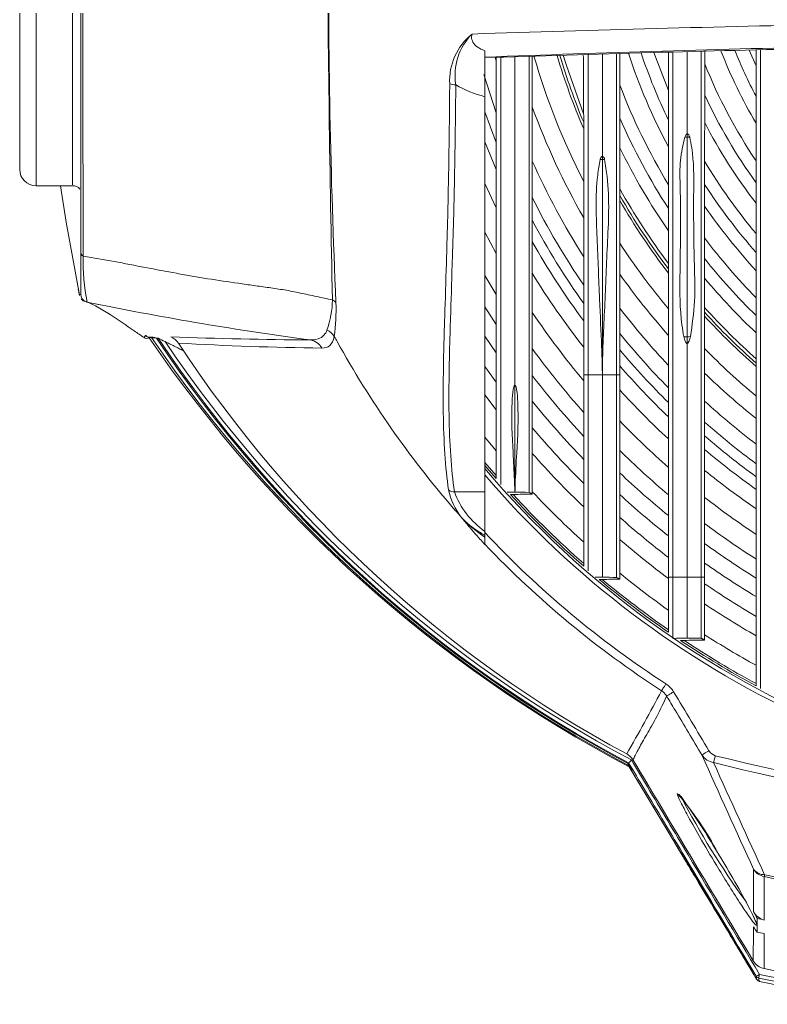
# Model space of a CAD drawing. Extents: x 9.3 to 87, y 1.1 to 68.8.
# Drawn here: x 76.509 to 79.244, y 23.826 to 27.428 of the extents above; entities that cross this region are included whole.
import ezdxf

# ---------------------------------------------------------------- set-up
doc = ezdxf.new("R2010")
doc.units = 0
doc.header["$MEASUREMENT"] = 0
doc.linetypes.add('SLD-Solid', pattern=[0])
doc.layers.add('OBJECT', color=7, linetype='CONTINUOUS')

msp = doc.modelspace()

# ---------------------------------------------------------------- linework, layer by layer
at = {"layer": 'OBJECT', "linetype": 'SLD-Solid', "lineweight": 15}
for p, q in [((76.5689, 29.1708), (76.5689, 26.8208)), ((76.5089, 26.8808), (76.5089, 29.1108)), ((78.8293, 27.3081), (78.8827, 27.1695)), ((79.1778, 27.3171), (79.2031, 27.259)), ((78.2806, 27.2908), (78.2109, 27.2908)), ((78.2487, 27.2908), (78.2523, 27.2778)), ((78.5696, 27.3004), (78.5725, 27.291)), ((78.2069, 27.2282), (78.2523, 27.0877)), ((78.2109, 25.7008), (78.2109, 27.1466)), ((78.2109, 27.0908), (78.2524, 26.979)), ((78.9509, 26.9985), (78.9509, 27.0102)), ((78.9509, 26.2677), (78.9509, 26.9985)), ((78.2109, 26.9813), (78.2525, 26.8803)), ((78.6409, 26.9168), (78.6409, 26.928)), ((78.6409, 26.129), (78.6409, 26.9168)), ((76.5689, 26.8208), (76.702, 26.8208)), ((78.2109, 26.8294), (78.2525, 26.7405)), ((78.2109, 26.6509), (78.2524, 26.5732)), ((78.2109, 26.4923), (78.2523, 26.4225)), ((76.7796, 26.3901), (76.7975, 26.3865)), ((78.2109, 26.3776), (78.2523, 26.3127)), ((78.2109, 26.2699), (78.2522, 26.209)), ((78.9509, 26.2439), (78.9509, 26.2677)), ((78.2109, 26.1598), (78.2523, 26.1023)), ((78.573, 26.1288), (78.5889, 26.1288)), ((78.5889, 26.1288), (78.6409, 26.1288)), ((78.6409, 26.1289), (78.6409, 26.129)), ((78.6409, 26.1288), (78.6929, 26.1288)), ((78.6929, 26.1288), (78.7044, 26.1288)), ((78.3209, 25.6998), (78.3209, 26.091)), ((78.2109, 26.0552), (78.2523, 26.0008)), ((78.2109, 25.901), (78.2522, 25.8506)), ((78.2109, 25.8088), (78.2521, 25.7605)), ((78.2109, 25.7976), (78.2521, 25.7496)), ((78.2109, 25.7008), (78.0994, 25.7008)), ((78.2109, 25.5563), (78.2109, 25.7008)), ((78.8988, 25.389), (78.8825, 25.389)), ((79.0151, 25.389), (79.0027, 25.389)), ((78.7384, 24.695), (78.952, 24.3393)), ((78.9213, 24.5941), (78.9218, 24.5937)), ((79.1697, 23.9766), (79.1801, 23.9594)), ((79.1897, 23.9434), (79.2054, 23.9172))]:
    msp.add_line(p, q, dxfattribs=at)
at = {"layer": 'OBJECT', "linetype": 'SLD-Solid', "lineweight": 15, "flags": 128}
for points in [[(78.4973, 27.2981), (78.5091, 27.2601), (78.5725, 27.0844)], [(76.6588, 26.8208), (76.6784, 26.687), (76.7276, 26.4218)], [(76.752, 26.3968), (76.7866, 26.382), (76.8401, 26.3501)], [(76.7557, 26.3951), (76.7731, 26.3915), (76.7796, 26.3901)], [(78.8573, 24.9732), (78.8579, 24.9741), (78.859, 24.9758), (78.8606, 24.9782), (78.8627, 24.9814), (78.865, 24.9851), (78.8677, 24.9892), (78.8706, 24.9936), (78.8736, 24.9982)], [(78.876, 24.9537), (78.8769, 24.9542), (78.8786, 24.9553), (78.8811, 24.9568), (78.8843, 24.9587), (78.8881, 24.961), (78.8923, 24.9635), (78.8969, 24.9663), (78.9017, 24.9691)], [(79.0055, 24.7382), (79.0064, 24.7387), (79.0081, 24.7397), (79.0106, 24.7412), (79.0138, 24.7431), (79.0176, 24.7454), (79.0218, 24.748), (79.0264, 24.7507), (79.0311, 24.7536)], [(79.0478, 24.7103), (79.0483, 24.7124), (79.0489, 24.7149), (79.0496, 24.7178), (79.0504, 24.7209), (79.0513, 24.7244), (79.0522, 24.728), (79.0532, 24.7317), (79.0541, 24.7355)], [(78.9224, 24.5931), (78.9283, 24.5863), (78.9287, 24.5858)], [(78.9067, 24.4155), (78.9067, 24.4155), (78.9078, 24.4138)], [(79.0454, 24.409), (79.0625, 24.3809), (79.0634, 24.3794)], [(79.2348, 24.3002), (79.2345, 24.2988), (79.2343, 24.2976), (79.234, 24.2965), (79.2338, 24.2956), (79.2337, 24.2947), (79.2335, 24.294), (79.2334, 24.2934), (79.2333, 24.2929)], [(79.0228, 24.2238), (79.0397, 24.1957), (79.0433, 24.1896)], [(79.1927, 23.9387), (79.195, 23.9348), (79.1956, 23.9337)]]:
    msp.add_lwpolyline(points, dxfattribs=at)
at = {"layer": 'OBJECT', "linetype": 'SLD-Solid', "lineweight": 15}
for centre, radius, start, end in [((351.8622, 27.6756), 275.1227, 179.966366, 180.231647), ((160.0031, 28.2039), 82.3694, 180.300632, 181.252661), ((105.561, 27.619), 27.9219, 179.6869, 182.51615), ((81.4165, -69.9796), 97.4097, 91.120951, 91.913481), ((78.3004, 27.2052), 0.2184, 128.6559, 183.069), ((78.3159, 27.2249), 0.2141, 135.193, 189.2614), ((80.9707, -43.8281), 71.1729, 91.175247, 92.222251), ((81.1567, -55.0265), 82.3675, 91.144906, 92.001064), ((80.8209, 27.9958), 2.1518, 198.6746, 205.7463), ((80.8209, 27.9958), 1.8743, 201.3106, 210.3329), ((80.8209, 27.9958), 1.8264, 201.8549, 207.6551), ((80.8209, 27.9958), 2.5293, 196.0942, 207.2724), ((80.8209, 27.9958), 2.4474, 196.5792, 203.2712), ((80.8209, 27.9958), 2.438, 196.6372, 202.7514), ((80.8209, 27.9958), 2.1962, 198.3198, 208.0616), ((80.8209, 27.9958), 1.9472, 201.9966, 213.8277), ((78.1037, 27.2646), 0.0742, 253.2485, 270.6461), ((80.8209, 27.9958), 2.2645, 200.8667, 211.1502), ((80.8209, 27.9958), 1.9928, 205.039, 215.739), ((80.8209, 27.9958), 2.5929, 200.0089, 209.8897), ((80.8209, 27.9958), 2.3106, 203.6863, 212.997), ((80.8209, 27.9958), 2.0376, 207.6063, 217.4551), ((78.9509, 27.1206), 0.1221, 266.1623, 270.008), ((78.9509, 27.1201), 0.1216, 269.9864, 274.5572), ((80.8209, 27.9958), 2.3562, 206.0933, 214.6675), ((80.8209, 27.9958), 2.667, 203.9939, 212.5527), ((78.6409, 27.0293), 0.1125, 265.81, 270.0087), ((78.636, 26.9158), 0.0131, 5.5848, 68.3762), ((78.6409, 27.0293), 0.1125, 269.9912, 274.1901), ((80.8209, 27.9958), 2.107, 211.016, 219.8575), ((76.5689, 26.8808), 0.06, 180, 270), ((76.706, 26.7934), 0.0274, 33.6873, 98.2341), ((80.8209, 27.9958), 2.4261, 209.2739, 216.9845), ((80.8209, 27.9958), 2.1518, 212.9415, 221.2658), ((80.8209, 27.9958), 2.7243, 206.5707, 214.3961), ((80.8209, 27.9958), 2.438, 209.7713, 217.3562), ((80.8209, 27.9958), 2.4474, 210.153, 217.6432), ((80.8209, 27.9958), 2.1962, 214.6881, 222.5711), ((80.8209, 27.9958), 2.7624, 208.1096, 215.5343), ((80.8209, 27.9958), 2.2645, 217.1071, 224.4183), ((80.8209, 27.9958), 2.8002, 209.5248, 216.6031), ((80.8209, 27.9958), 2.5293, 213.204, 219.9842), ((76.7485, 26.5783), 0.0165, 185.1541, 245.3483), ((77.3897, 26.5344), 0.6487, 177.4439, 192.4126), ((80.8209, 27.9958), 2.3106, 218.5946, 225.5749), ((80.8209, 27.9958), 2.8588, 211.5368, 218.1558), ((80.8209, 27.9958), 2.5929, 215.2946, 221.6317), ((80.8209, 27.9958), 2.3562, 219.9632, 226.6517), ((76.7622, 26.4243), 0.03, 179.9715, 258.4419), ((76.7512, 26.419), 0.0212, 212.8672, 251.6831), ((79.1583, 38.0739), 11.9233, 258.49625, 262.35953), ((77.3025, 26.4099), 0.3509, 340.4788, 358.9105), ((76.927, 26.3661), 0.7395, 352.4681, 2.1006), ((80.8209, 27.9958), 2.667, 217.4828, 223.3891), ((80.8209, 27.9958), 2.4261, 221.8932, 228.1898), ((80.8209, 27.9958), 2.9361, 213.9196, 220.0402), ((80.8209, 27.9958), 2.438, 222.2062, 228.4412), ((80.8209, 27.9958), 2.4474, 222.4482, 228.6361), ((77.7745, 25.6603), 1.011, 142.7412, 143.2673), ((76.9727, 26.2774), 0.015, 235.4787, 306.7709), ((77.0471, 27.8904), 1.625, 267.6081, 268.047), ((76.9855, 26.1763), 0.0892, 86.0874, 92.5012), ((81.0258, 29.019), 4.8921, 214.2626, 242.1286), ((81.004, 28.9824), 4.8458, 214.1045, 242.1059), ((76.9985, 26.2931), 0.0286, 255.9931, 265.614), ((77.071, 28.5887), 2.3237, 268.046, 268.3216), ((76.9989, 26.2795), 0.015, 241.2793, 269.0019), ((76.8854, 26.0109), 0.2809, 62.6579, 65.2674), ((80.967, 28.9179), 4.7658, 213.8476, 242.097), ((76.7594, 25.7057), 0.6133, 62.7076, 65.321), ((80.9539, 28.8966), 4.7378, 213.7704, 242.1022), ((77.7367, 45.973), 19.7171, 268.03975, 269.52435), ((77.6086, 26.2373), 0.0605, 31.8746, 65.9612), ((80.8209, 27.9958), 2.7243, 219.0273, 224.6484), ((78.9508, 26.3498), 0.0821, 261.7375, 270.0295), ((78.9509, 26.3497), 0.082, 269.9658, 278.5838), ((80.9465, 28.8881), 4.7129, 214.0284, 242.1834), ((80.8841, 28.7398), 4.5413, 213.3248, 241.6868), ((77.7746, 38.5887), 12.3629, 266.82337, 269.25709), ((77.5628, 26.1987), 0.0587, 28.6777, 79.9212), ((80.8209, 27.9958), 3.0121, 216.0138, 221.7301), ((80.8209, 27.9958), 2.7624, 219.9912, 225.4419), ((80.8209, 27.9958), 2.5293, 224.4398, 230.2503), ((80.8209, 27.9958), 2.8002, 220.9025, 226.1971), ((80.8209, 27.9958), 3.071, 217.4971, 222.946), ((80.8209, 27.9958), 2.5929, 225.858, 231.4106), ((80.8209, 27.9958), 2.8588, 222.238, 227.3107), ((80.8209, 27.9958), 3.129, 218.861, 224.0745), ((80.8209, 27.9958), 2.667, 227.3839, 232.6688), ((80.8209, 27.9958), 2.9361, 223.8756, 228.6864), ((80.8209, 27.9958), 2.7243, 228.4847, 233.5824), ((80.8209, 27.9958), 3.1911, 220.225, 225.2122), ((80.8209, 27.9958), 2.7624, 229.1809, 234.1628), ((80.8209, 27.9958), 3.2524, 221.4869, 226.2729), ((80.8209, 27.9958), 3.0121, 225.3605, 229.9439), ((80.8209, 27.9958), 2.8002, 229.8456, 234.7186), ((80.8209, 27.9958), 3.42, 220.2566, 247.994), ((80.8209, 27.9958), 3.435, 220.5512, 269.6664), ((80.8209, 27.9958), 3.071, 226.4364, 230.8607), ((80.8209, 27.9958), 2.8588, 230.8288, 235.5438), ((78.3253, 25.7637), 0.2538, 192.6399, 218.0816), ((78.0978, 25.7321), 0.0313, 229.8891, 272.9303), ((78.3909, 25.8105), 0.3115, 200.6212, 234.6947), ((78.3174, 23.8031), 1.8966, 89.9027, 90.7311), ((80.8209, 27.9958), 3.4123, 222.4821, 228.7879), ((80.8209, 27.9958), 3.4051, 222.589, 228.6815), ((78.3353, 25.0276), 0.6723, 86.8188, 91.2039), ((80.8209, 27.9958), 3.3466, 223.2827, 227.796), ((80.8209, 27.9958), 3.129, 227.4401, 231.7203), ((80.8209, 27.9958), 2.9361, 232.0485, 236.572), ((78.4446, 25.9003), 0.4334, 222.885, 237.3724), ((80.8209, 27.9958), 3.1911, 228.4563, 232.5949), ((80.8209, 27.9958), 3.0121, 233.1674, 237.5198), ((80.8218, 28.0027), 3.5809, 223.1878, 237.0399), ((80.8213, 28.0013), 3.6092, 223.6768, 237.0343), ((80.8209, 27.9958), 3.2524, 229.4072, 233.4172), ((80.8209, 27.9958), 3.071, 233.9853, 238.2155), ((80.8209, 27.9958), 3.129, 234.7532, 238.8708), ((80.8209, 27.9958), 3.3466, 230.7772, 234.6041), ((78.6374, 23.4497), 1.9387, 89.8967, 90.6609), ((80.8209, 27.9958), 3.4123, 230.0406, 235.3827), ((80.8209, 27.9958), 3.4051, 230.1807, 235.299), ((78.6544, 24.6624), 0.7261, 86.9637, 91.0657), ((78.9248, 23.5675), 1.8217, 89.183, 90.8189), ((78.9768, 27.5138), 2.125, 269.3016, 270.6984), ((80.8209, 27.9958), 3.1911, 235.5361, 239.5405), ((80.8209, 27.9958), 3.2524, 236.2746, 240.1726), ((78.9409, 24.2279), 0.9379, 89.3886, 92.5772), ((80.8209, 27.9958), 3.4123, 236.2893, 241.6993), ((80.8209, 27.9958), 3.4051, 236.4659, 241.6341), ((78.9654, 24.5055), 0.6605, 86.7715, 91.2346), ((80.8209, 27.9958), 3.3466, 237.3464, 241.0927), ((71.335, 28.9548), 8.5111, 330.32986, 332.10755), ((79.0649, 24.7728), 0.0388, 209.656, 253.8876), ((78.4546, 24.9946), 0.4014, 314.7214, 316.7971), ((79.0576, 24.771), 0.0615, 212.2749, 260.8342), ((80.8209, 31.7448), 7.2285, 255.85261, 269.84147), ((77.1108, 23.7289), 1.8969, 30.5488, 30.9767), ((80.8209, 31.7448), 7.2545, 255.85261, 269.84204), ((78.0817, 23.8709), 1.1056, 27.3845, 41.0092), ((77.0498, 23.2187), 2.3236, 30.8148, 36.0391), ((81.7031, 26.0354), 3.1303, 207.5879, 215.8002), ((65.4615, 16.1203), 15.7981, 30.67373, 31.66586), ((61.7872, 13.9185), 20.0815, 30.87548, 31.50933), ((76.6448, 22.8627), 2.8546, 27.0124, 31.6862), ((79.2341, 24.3496), 0.0495, 216.4363, 270.8015), ((79.2454, 24.3517), 0.06, 211.6262, 258.3278), ((80.8209, 31.7448), 7.6191, 257.97291, 269.8496), ((80.8209, 31.7448), 7.6117, 257.97291, 269.84945), ((53.22, 8.6431), 30.1419, 30.49437, 31.02742), ((78.9381, 24.0246), 0.2839, 20.5258, 28.3128), ((79.2492, 24.1947), 0.0627, 207.8419, 255.0256), ((79.2445, 24.016), 0.0602, 210.9109, 258.392), ((79.1493, 24.0406), 0.1245, 295.9124, 302.3849), ((79.2165, 23.9363), 0.015, 210.9013, 258.4053), ((79.3455, 23.9056), 0.1329, 167.0427, 173.1006), ((79.2191, 23.9241), 0.015, 210.9988, 258.4269), ((80.8209, 31.7448), 7.998, 258.42477, 261.93305)]:
    msp.add_arc(centre, radius, start, end, dxfattribs=at)
for points, knots in [([(76.7022, 29.1669), (76.7023, 29.1675), (76.7025, 29.169), (76.7025, 29.1429), (76.7024, 29.0931), (76.7022, 29.0114), (76.7021, 28.8964), (76.7021, 28.7552), (76.7021, 28.5929), (76.7021, 28.4133), (76.7022, 28.2221), (76.7022, 28.0243), (76.7022, 27.8257), (76.7021, 27.6321), (76.7021, 27.4486), (76.7021, 27.2809), (76.7021, 27.1331), (76.7022, 27.0104), (76.7024, 26.9161), (76.7025, 26.8544), (76.7026, 26.8224), (76.7022, 26.8243), (76.702, 26.825)], [0, 0, 0, 0, 0.029262, 0.072877, 0.116491, 0.170181, 0.22387, 0.277559, 0.331249, 0.384938, 0.438628, 0.492317, 0.546007, 0.599696, 0.653386, 0.707075, 0.760765, 0.814453, 0.868142, 0.919436, 0.970731, 1, 1, 1, 1]), ([(76.7322, 27.9068), (76.7322, 27.7866), (76.7322, 27.6679), (76.7322, 27.4921), (76.7322, 27.4338), (76.7322, 27.3471), (76.7322, 27.3182), (76.7322, 27.2608), (76.7322, 27.2321), (76.7322, 27.0903), (76.7321, 26.9814), (76.7321, 26.7723), (76.7321, 26.6722), (76.7321, 26.5768)], [0, 0, 0, 0, 0.25, 0.25, 0.375, 0.375, 0.4375, 0.4375, 0.5, 0.5, 0.75, 0.75, 1, 1, 1, 1]), ([(78.2109, 27.3147), (78.2043, 27.3171), (78.1978, 27.32), (78.1853, 27.3271), (78.1793, 27.3315), (78.1691, 27.3422), (78.1652, 27.3487), (78.1617, 27.3626), (78.1622, 27.3695), (78.164, 27.3758)], [0, 0, 0, 0, 0.25, 0.25, 0.5, 0.5, 0.75, 0.75, 1, 1, 1, 1]), ([(78.2109, 27.3147), (78.2109, 27.3055), (78.2109, 27.2952), (78.2109, 27.2776), (78.2109, 27.2714), (78.2109, 27.2584), (78.2109, 27.2516), (78.2109, 27.2305), (78.2109, 27.2152), (78.2109, 27.1822), (78.2109, 27.1648), (78.2109, 27.1466)], [0, 0, 0, 0, 0.25, 0.25, 0.375, 0.375, 0.5, 0.5, 0.75, 0.75, 1, 1, 1, 1]), ([(78.8988, 25.389), (78.8988, 25.4785), (78.8988, 25.6543), (78.8988, 25.9352), (78.8988, 26.2145), (78.8988, 26.4878), (78.8988, 26.7586), (78.8989, 27.0282), (78.8989, 27.2172), (78.8989, 27.3098)], [0, 0, 0, 0, 0.169039, 0.332282, 0.484199, 0.621556, 0.750593, 0.877775, 1, 1, 1, 1]), ([(78.9509, 27.0102), (78.9509, 27.0939), (78.9509, 27.1921), (78.9509, 27.296), (78.9509, 27.3112)], [0, 0, 0, 0, 0.853276, 1, 1, 1, 1]), ([(79.0027, 25.389), (79.0027, 25.4785), (79.0027, 25.6543), (79.0027, 25.9352), (79.0027, 26.2145), (79.0028, 26.4878), (79.0028, 26.7586), (79.0028, 27.0292), (79.0028, 27.2191), (79.0028, 27.3127)], [0, 0, 0, 0, 0.168819, 0.331849, 0.48357, 0.620747, 0.749617, 0.876634, 1, 1, 1, 1]), ([(79.2191, 24.9818), (79.2191, 25.0489), (79.2191, 25.1867), (79.2191, 25.4041), (79.2191, 25.625), (79.2191, 25.8445), (79.2191, 26.0728), (79.2191, 26.3022), (79.2191, 26.5435), (79.2191, 26.7903), (79.2191, 27.0463), (79.2191, 27.2299), (79.2191, 27.3178)], [0, 0, 0, 0, 0.108426, 0.222835, 0.329127, 0.427665, 0.525401, 0.629364, 0.717233, 0.810592, 0.909351, 1, 1, 1, 1]), ([(78.2691, 25.7279), (78.2691, 25.7665), (78.2691, 25.8563), (78.2691, 26.011), (78.2691, 26.1971), (78.2691, 26.4188), (78.2691, 26.6584), (78.2691, 26.9052), (78.2691, 27.1103), (78.2691, 27.2443), (78.2691, 27.2908)], [0, 0, 0, 0, 0.086162, 0.2009, 0.329478, 0.476323, 0.639757, 0.777992, 0.922946, 1, 1, 1, 1]), ([(78.3209, 27.2921), (78.3209, 27.2067), (78.3209, 27.024), (78.3209, 26.7652), (78.3209, 26.5117), (78.3209, 26.2862), (78.3209, 26.1535), (78.3209, 26.091)], [0, 0, 0, 0, 0.193315, 0.413294, 0.628632, 0.825208, 1, 1, 1, 1]), ([(78.3726, 27.2939), (78.3726, 27.2304), (78.3726, 27.0753), (78.3726, 26.8488), (78.3726, 26.6122), (78.3726, 26.3887), (78.3726, 26.1862), (78.3726, 26.0045), (78.3726, 25.8436), (78.3726, 25.7461), (78.3726, 25.6989)], [0, 0, 0, 0, 0.103087, 0.252059, 0.393075, 0.524282, 0.66416, 0.786844, 0.896704, 1, 1, 1, 1]), ([(78.5889, 27.301), (78.5889, 27.2321), (78.5889, 27.0705), (78.5889, 26.8324), (78.5889, 26.5822), (78.5889, 26.3459), (78.5889, 26.2008), (78.5889, 26.1288)], [0, 0, 0, 0, 0.158929, 0.372775, 0.587368, 0.795239, 1, 1, 1, 1]), ([(78.6409, 27.3025), (78.6409, 27.2488), (78.6409, 27.1201), (78.6409, 26.9988), (78.6409, 26.928)], [0, 0, 0, 0, 0.417268, 1, 1, 1, 1]), ([(78.6929, 27.304), (78.6929, 27.2341), (78.6929, 27.0714), (78.6929, 26.8324), (78.6929, 26.5822), (78.6929, 26.3459), (78.6929, 26.2008), (78.6929, 26.1288)], [0, 0, 0, 0, 0.160838, 0.374199, 0.588305, 0.795703, 1, 1, 1, 1]), ([(78.0776, 25.7081), (78.0667, 25.7904), (78.0603, 25.8845), (78.0579, 26.0433), (78.0584, 26.0991), (78.0599, 26.1875), (78.0605, 26.2176), (78.0621, 26.2787), (78.0632, 26.3098), (78.0662, 26.4045), (78.0681, 26.4697), (78.0711, 26.5706), (78.0722, 26.6048), (78.0742, 26.6741), (78.076, 26.7444), (78.0774, 26.8168), (78.0788, 26.8903), (78.0794, 26.9275), (78.081, 27.0399), (78.0818, 27.1161), (78.0823, 27.1935)], [0, 0, 0, 0, 0.25, 0.25, 0.375, 0.375, 0.4375, 0.4375, 0.5, 0.5, 0.625, 0.625, 0.6875, 0.6875, 0.75, 0.8125, 0.8125, 0.875, 0.875, 1, 1, 1, 1]), ([(78.1046, 27.1904), (78.1039, 27.1126), (78.103, 27.0361), (78.1013, 26.9233), (78.1007, 26.886), (78.0992, 26.8123), (78.0976, 26.7396), (78.0957, 26.6691), (78.0936, 26.5996), (78.0925, 26.5653), (78.0894, 26.4642), (78.0875, 26.3988), (78.0843, 26.3038), (78.0833, 26.2727), (78.0816, 26.2115), (78.081, 26.1813), (78.0796, 26.0928), (78.0791, 26.0369), (78.0817, 25.8778), (78.0882, 25.7834), (78.0994, 25.7008)], [0, 0, 0, 0, 0.125, 0.125, 0.1875, 0.1875, 0.25, 0.3125, 0.3125, 0.375, 0.375, 0.5, 0.5, 0.5625, 0.5625, 0.625, 0.625, 0.75, 0.75, 1, 1, 1, 1]), ([(78.939, 26.2686), (78.9366, 26.2832), (78.9241, 26.3561), (78.9246, 26.5109), (78.9282, 26.6828), (78.9256, 26.8259), (78.923, 26.9134), (78.9362, 26.9704), (78.9427, 26.9988)], [0, 0, 0, 0, 0.062759, 0.313599, 0.655294, 0.770719, 0.886051, 1, 1, 1, 1]), ([(78.9427, 26.9988), (78.9433, 27.0003), (78.9444, 27.0035), (78.9465, 27.0071), (78.9487, 27.0093), (78.95, 27.01), (78.9507, 27.0101), (78.9509, 27.0102)], [0, 0, 0, 0, 0.349787, 0.717409, 0.858887, 0.9665, 1, 1, 1, 1]), ([(78.9509, 27.0102), (78.9513, 27.0102), (78.9522, 27.0103), (78.9536, 27.0099), (78.9554, 27.0087), (78.9583, 27.0051), (78.9596, 27.0015), (78.9606, 26.9989)], [0, 0, 0, 0, 0.073343, 0.146516, 0.25784, 0.467129, 1, 1, 1, 1]), ([(78.9606, 26.9989), (78.9632, 26.9859), (78.9762, 26.921), (78.9742, 26.7606), (78.9753, 26.574), (78.9823, 26.3984), (78.9695, 26.3118), (78.9632, 26.2687)], [0, 0, 0, 0, 0.052395, 0.261006, 0.629197, 0.815095, 1, 1, 1, 1]), ([(78.6409, 26.1289), (78.6409, 26.129), (78.6409, 26.1291), (78.6409, 26.1294), (78.6409, 26.1298), (78.6409, 26.1312), (78.6409, 26.1345), (78.6408, 26.1415), (78.6405, 26.1557), (78.6398, 26.1859), (78.6371, 26.2688), (78.6295, 26.4169), (78.6225, 26.6269), (78.6135, 26.8019), (78.6294, 26.8978), (78.6326, 26.9171)], [0, 0, 0, 0, 0.000262, 0.000524, 0.001048, 0.002095, 0.006286, 0.014668, 0.031432, 0.064959, 0.138785, 0.369256, 0.649154, 0.929435, 1, 1, 1, 1]), ([(78.6326, 26.9171), (78.6331, 26.9185), (78.6341, 26.9212), (78.6357, 26.9244), (78.6376, 26.9266), (78.639, 26.9276), (78.6402, 26.928), (78.6407, 26.928), (78.6409, 26.928)], [0, 0, 0, 0, 0.310389, 0.628913, 0.761248, 0.894698, 0.970341, 1, 1, 1, 1]), ([(78.6491, 26.9171), (78.6525, 26.8961), (78.6692, 26.7916), (78.6585, 26.6011), (78.649, 26.36), (78.6415, 26.2064), (78.6409, 26.1314), (78.6409, 26.1299), (78.6409, 26.1294), (78.6409, 26.1291), (78.6409, 26.129), (78.6409, 26.129)], [0, 0, 0, 0, 0.076843, 0.381826, 0.687453, 0.993014, 0.997771, 0.99896, 0.999554, 0.999851, 1, 1, 1, 1]), ([(76.7321, 26.5768), (76.7321, 26.563), (76.7321, 26.5501), (76.7321, 26.5267), (76.7322, 26.516), (76.7322, 26.4964), (76.7322, 26.4875), (76.7322, 26.4717), (76.7322, 26.4648), (76.7322, 26.4527), (76.7322, 26.4475), (76.7322, 26.4387), (76.7322, 26.4352), (76.7322, 26.4269), (76.7322, 26.4243), (76.7322, 26.4244)], [0, 0, 0, 0, 0.125, 0.125, 0.25, 0.25, 0.375, 0.375, 0.5, 0.5, 0.625, 0.625, 0.75, 0.75, 1, 1, 1, 1]), ([(76.7417, 26.5633), (76.7797, 26.5559), (76.817, 26.5502), (76.8737, 26.5401), (76.8928, 26.5363), (76.9309, 26.5289), (76.9499, 26.5253), (77.007, 26.5144), (77.0451, 26.5073), (77.1021, 26.4969), (77.1211, 26.4935), (77.159, 26.487), (77.2156, 26.4775), (77.2906, 26.4663), (77.3466, 26.4584), (77.3839, 26.4532), (77.4026, 26.4506), (77.4399, 26.4454), (77.4587, 26.4426), (77.4967, 26.4362), (77.516, 26.4324), (77.5551, 26.4242), (77.5748, 26.4198), (77.6141, 26.4114), (77.6338, 26.4073), (77.6534, 26.4032)], [0, 0, 0, 0, 0.125, 0.125, 0.1875, 0.1875, 0.25, 0.25, 0.375, 0.375, 0.4375, 0.4375, 0.5, 0.625, 0.6875, 0.6875, 0.75, 0.75, 0.8125, 0.8125, 0.875, 0.875, 0.9375, 0.9375, 1, 1, 1, 1]), ([(76.7277, 26.4198), (76.7276, 26.4199), (76.7276, 26.4203), (76.7272, 26.4223), (76.7268, 26.4241), (76.726, 26.4283), (76.7255, 26.4308), (76.7245, 26.4358), (76.724, 26.4384), (76.7234, 26.441)], [0, 0, 0, 0, 0.25, 0.25, 0.5, 0.5, 0.75, 0.75, 1, 1, 1, 1]), ([(76.7322, 26.4244), (76.7305, 26.4236), (76.7289, 26.4229), (76.7268, 26.4221), (76.727, 26.4219), (76.7272, 26.4217)], [0, 0, 0, 0, 0.823026, 0.827435, 1, 1, 1, 1]), ([(76.9642, 26.265), (76.9521, 26.2733), (76.9108, 26.3017), (76.8695, 26.3302), (76.8403, 26.3503)], [0, 0, 0, 0, 0.292727, 1, 1, 1, 1]), ([(76.9816, 26.2654), (76.9814, 26.2655), (76.9813, 26.2656), (76.9809, 26.2658), (76.9808, 26.2659), (76.9805, 26.2661), (76.9803, 26.2662), (76.9801, 26.2663), (76.98, 26.2664), (76.9799, 26.2665), (76.9798, 26.2665), (76.9797, 26.2666), (76.9796, 26.2666), (76.9795, 26.2667), (76.9794, 26.2667), (76.9793, 26.2668)], [0, 0, 0, 0, 0.5, 0.5, 0.75, 0.75, 0.875, 0.875, 0.9375, 0.9375, 0.96875, 0.96875, 0.984375, 0.984375, 1, 1, 1, 1]), ([(76.9987, 26.2645), (76.9987, 26.2645), (76.9987, 26.2645), (76.9987, 26.2645), (76.9978, 26.2645), (76.9971, 26.2645), (76.9963, 26.2645)], [0, 0, 0, 0, 0.000016803, 0.000016803, 0.000016803, 0.001987127, 0.001987127, 0.001987127, 0.001987127]), ([(77.6333, 26.2926), (77.6305, 26.2855), (77.6269, 26.2798), (77.6187, 26.2703), (77.6141, 26.2666), (77.5989, 26.2581), (77.5868, 26.2559), (77.573, 26.2565)], [0, 0, 0, 0, 0.25, 0.25, 0.5, 0.5, 1, 1, 1, 1]), ([(77.6143, 26.2269), (77.6258, 26.2266), (77.6356, 26.2295), (77.6512, 26.2428), (77.6572, 26.2531), (77.6601, 26.2693)], [0, 0, 0, 0, 0.5, 0.5, 1, 1, 1, 1]), ([(78.9509, 26.2439), (78.9505, 26.2439), (78.9497, 26.2441), (78.948, 26.2452), (78.9444, 26.2501), (78.9417, 26.2584), (78.9398, 26.2656), (78.939, 26.2686)], [0, 0, 0, 0, 0.032723, 0.076597, 0.191829, 0.659607, 1, 1, 1, 1]), ([(78.9632, 26.2687), (78.9624, 26.2658), (78.9612, 26.261), (78.9592, 26.2549), (78.9576, 26.2509), (78.956, 26.2479), (78.9547, 26.2459), (78.9533, 26.2446), (78.9522, 26.244), (78.9514, 26.2439), (78.951, 26.2439), (78.9509, 26.2439)], [0, 0, 0, 0, 0.316364, 0.531026, 0.677706, 0.778955, 0.877451, 0.925781, 0.962938, 0.989159, 1, 1, 1, 1]), ([(78.9509, 25.3892), (78.9509, 25.4657), (78.9509, 25.6169), (78.9509, 25.8419), (78.9509, 26.0499), (78.9509, 26.1805), (78.9509, 26.2439)], [0, 0, 0, 0, 0.29436, 0.581245, 0.796821, 1, 1, 1, 1]), ([(78.5889, 26.1288), (78.5889, 26.0549), (78.5889, 25.9072), (78.5889, 25.6647), (78.5889, 25.506), (78.5889, 25.4121)], [0, 0, 0, 0, 0.29016, 0.580175, 1, 1, 1, 1]), ([(78.6409, 26.1289), (78.6409, 26.1289), (78.6409, 26.1289), (78.6409, 26.1288), (78.6409, 26.1288)], [0, 0, 0, 0, 0.559654, 1, 1, 1, 1]), ([(78.6409, 26.1288), (78.6409, 26.055), (78.6409, 25.9074), (78.6409, 25.6567), (78.6409, 25.4902), (78.6409, 25.3884)], [0, 0, 0, 0, 0.280082, 0.560024, 1, 1, 1, 1]), ([(78.6929, 26.1288), (78.6929, 26.0549), (78.6929, 25.9071), (78.6929, 25.6561), (78.6929, 25.4894), (78.6929, 25.3875)], [0, 0, 0, 0, 0.280082, 0.560023, 1, 1, 1, 1]), ([(78.3207, 25.6998), (78.3204, 25.7108), (78.32, 25.7256), (78.3179, 25.7735), (78.3125, 25.8706), (78.307, 25.983), (78.3123, 26.0649), (78.3164, 26.0851), (78.3189, 26.0898), (78.3199, 26.0907), (78.3204, 26.091), (78.3208, 26.091), (78.3209, 26.091)], [0, 0, 0, 0, 0.088245, 0.118125, 0.378819, 0.844416, 0.960972, 0.990304, 0.996462, 0.998268, 0.999252, 1, 1, 1, 1]), ([(78.3209, 26.091), (78.321, 26.091), (78.3214, 26.091), (78.322, 26.0907), (78.3231, 26.0896), (78.3255, 26.0846), (78.3297, 26.0643), (78.3346, 25.9819), (78.3293, 25.8641), (78.3225, 25.7562), (78.3214, 25.7092), (78.3212, 25.6998)], [0, 0, 0, 0, 0.000855, 0.001925, 0.003959, 0.011359, 0.040717, 0.157652, 0.62484, 0.925008, 1, 1, 1, 1]), ([(78.3139, 25.6914), (78.3255, 25.6916), (78.349, 25.6921), (78.3726, 25.6925), (78.3846, 25.6928)], [0, 0, 0, 0, 0.492137, 1, 1, 1, 1]), ([(78.2109, 25.5415), (78.2055, 25.5448), (78.195, 25.5512), (78.1803, 25.5608), (78.1657, 25.571), (78.1517, 25.5819), (78.1383, 25.5935), (78.1306, 25.6016), (78.127, 25.6054)], [0, 0, 0, 0, 0.179941, 0.346709, 0.4995, 0.68442, 0.851154, 1, 1, 1, 1]), ([(78.127, 25.6054), (78.1274, 25.6049), (78.1282, 25.6039), (78.1293, 25.6025), (78.1305, 25.6011), (78.1316, 25.5997), (78.1328, 25.5982), (78.134, 25.5968), (78.1351, 25.5954), (78.1363, 25.594), (78.1374, 25.5925), (78.1386, 25.5911), (78.1398, 25.5897), (78.1409, 25.5883), (78.1421, 25.5868), (78.1433, 25.5854), (78.1445, 25.584), (78.1465, 25.5815), (78.1495, 25.5779), (78.1534, 25.5733), (78.1573, 25.5686), (78.1613, 25.564), (78.1652, 25.5593), (78.1692, 25.5547), (78.1733, 25.5501), (78.1773, 25.5454), (78.1814, 25.5408), (78.1855, 25.5362), (78.1897, 25.5316), (78.1939, 25.527), (78.1981, 25.5224), (78.2023, 25.5179), (78.2066, 25.5133), (78.2094, 25.5103), (78.2109, 25.5088)], [0, 0, 0, 0, 0.014682, 0.029363, 0.044045, 0.058727, 0.073408, 0.08809, 0.102772, 0.117454, 0.132135, 0.146817, 0.161499, 0.17618, 0.190862, 0.205544, 0.220225, 0.234907, 0.282725, 0.330544, 0.378362, 0.42618, 0.473999, 0.521817, 0.569635, 0.617454, 0.665272, 0.71309, 0.760908, 0.808727, 0.856545, 0.904363, 0.952182, 1, 1, 1, 1]), ([(78.2109, 25.5563), (78.2109, 25.5543), (78.2109, 25.5493), (78.2109, 25.5445), (78.2109, 25.5415)], [0, 0, 0, 0, 0.394195, 1, 1, 1, 1]), ([(78.2109, 25.5353), (78.2109, 25.5321), (78.2109, 25.5289), (78.2109, 25.5257), (78.2109, 25.5254), (78.2109, 25.5252)], [0.3137582, 0.3137582, 0.3137582, 0.3137582, 0.5, 0.5, 0.5156324, 0.5156324, 0.5156324, 0.5156324]), ([(78.2109, 25.5088), (78.2109, 25.5094), (78.2109, 25.5119), (78.2109, 25.5159), (78.2109, 25.518)], [0, 0, 0, 0, 0.2121658, 0.4015985, 0.4015985, 0.4015985, 0.4015985]), ([(78.6404, 25.3804), (78.651, 25.3806), (78.6723, 25.381), (78.6938, 25.3813), (78.7047, 25.3815)], [0, 0, 0, 0, 0.495838, 1, 1, 1, 1]), ([(78.8987, 25.1649), (78.8987, 25.2059), (78.8987, 25.2792), (78.8988, 25.3554), (78.8988, 25.389)], [0, 0, 0, 0, 0.559723, 1, 1, 1, 1]), ([(78.9509, 25.389), (78.9509, 25.389), (78.9508, 25.389), (78.9508, 25.389), (78.9508, 25.389)], [0, 0, 0, 0, 0.558241, 1, 1, 1, 1]), ([(78.9509, 25.389), (78.9509, 25.389), (78.9509, 25.3891), (78.9509, 25.3892), (78.9509, 25.3892)], [0, 0, 0, 0, 0.559885, 1, 1, 1, 1]), ([(78.9509, 25.1658), (78.9509, 25.2067), (78.9509, 25.2797), (78.9509, 25.3556), (78.9509, 25.389)], [0, 0, 0, 0, 0.559712, 1, 1, 1, 1]), ([(79.0026, 25.1649), (79.0027, 25.2059), (79.0027, 25.2792), (79.0027, 25.3554), (79.0027, 25.389)], [0, 0, 0, 0, 0.559723, 1, 1, 1, 1]), ([(78.9398, 25.1574), (78.9523, 25.1576), (78.9774, 25.158), (79.0026, 25.1583), (79.0152, 25.1585)], [0, 0, 0, 0, 0.501845, 1, 1, 1, 1]), ([(78.9512, 25.1658), (78.9512, 25.1658), (78.9512, 25.1658), (78.9512, 25.1658), (78.9512, 25.1658), (78.9512, 25.1658), (78.9512, 25.1658), (78.9512, 25.1658), (78.9512, 25.1658), (78.9512, 25.1658), (78.9512, 25.1658), (78.9512, 25.1658), (78.9512, 25.1658), (78.9512, 25.1658)], [0, 0, 0, 0, 0.150208, 0.268069, 0.369943, 0.425693, 0.46394, 0.488399, 0.511319, 0.535778, 0.574025, 0.681679, 1, 1, 1, 1]), ([(78.8573, 24.9732), (78.8612, 24.9707), (78.8646, 24.9678), (78.8709, 24.9613), (78.8737, 24.9577), (78.876, 24.9537)], [0, 0, 0, 0, 0.5, 0.5, 1, 1, 1, 1]), ([(78.9017, 24.9691), (78.8981, 24.975), (78.8939, 24.9804), (78.8845, 24.9902), (78.8793, 24.9945), (78.8736, 24.9982)], [0, 0, 0, 0, 0.5, 0.5, 1, 1, 1, 1]), ([(78.7533, 24.7197), (78.7576, 24.7301), (78.7637, 24.7424), (78.7791, 24.771), (78.7885, 24.7873), (78.8207, 24.8432), (78.8476, 24.8904), (78.876, 24.9537)], [0, 0, 0, 0, 0.25, 0.25, 0.5, 0.5, 1, 1, 1, 1]), ([(78.876, 24.9537), (78.8863, 24.9366), (78.8966, 24.9194), (78.9069, 24.9023), (78.9398, 24.8476), (78.9727, 24.7929), (79.0055, 24.7382)], [0, 0, 0, 0, 0.001524, 0.001524, 0.001524, 0.006386854, 0.006386854, 0.006386854, 0.006386854]), ([(78.7302, 24.7417), (78.735, 24.7392), (78.7393, 24.736), (78.7471, 24.7286), (78.7505, 24.7243), (78.7533, 24.7197)], [0, 0, 0, 0, 0.5, 0.5, 1, 1, 1, 1]), ([(78.7472, 24.7198), (78.7668, 24.6871), (78.7864, 24.6543), (78.8059, 24.6216), (78.8555, 24.5386), (78.9051, 24.4556), (78.9547, 24.3726), (79.0418, 24.2269), (79.1289, 24.0812), (79.216, 23.9354)], [0, 0, 0, 0, 0.00290767, 0.00290767, 0.00290767, 0.01027828, 0.01027828, 0.01027828, 0.02321912, 0.02321912, 0.02321912, 0.02321912]), ([(78.7339, 24.7047), (78.7349, 24.7031), (78.7392, 24.6959), (78.7443, 24.6875), (78.7483, 24.6807), (78.749, 24.6795)], [0, 0, 0, 0, 0.197065, 0.858671, 1, 1, 1, 1]), ([(78.7385, 24.6951), (78.7381, 24.6957), (78.7374, 24.697), (78.7371, 24.6987), (78.7369, 24.6996)], [0, 0, 0, 0, 0.48737, 1, 1, 1, 1]), ([(79.2037, 23.9286), (79.1166, 24.0743), (79.0295, 24.22), (78.9424, 24.3658), (78.8928, 24.4488), (78.8432, 24.5318), (78.7936, 24.6148), (78.7748, 24.6463), (78.7559, 24.6778), (78.7371, 24.7094)], [0, 0, 0, 0, 0.0129412, 0.0129412, 0.0129412, 0.0203121, 0.0203121, 0.0203121, 0.02311342, 0.02311342, 0.02311342, 0.02311342]), ([(79.2061, 24.1138), (79.2035, 24.1155), (79.1983, 24.119), (79.1756, 24.15), (79.1427, 24.199), (79.1018, 24.2635), (79.0512, 24.3462), (78.9974, 24.4372), (78.9511, 24.5196), (78.9242, 24.5718), (78.9131, 24.5965), (78.9154, 24.5964), (78.9159, 24.5964)], [0, 0, 0, 0, 0.087267, 0.176789, 0.275434, 0.387843, 0.489201, 0.639807, 0.774276, 0.872976, 0.97207, 1, 1, 1, 1]), ([(79.1698, 23.9767), (79.1687, 23.9785), (79.1604, 23.9923), (79.1341, 24.0363), (79.0984, 24.0958), (79.0525, 24.1722), (79.0021, 24.2561), (78.9529, 24.3378), (78.9213, 24.3906), (78.9062, 24.4159), (78.9073, 24.4143), (78.9077, 24.4138)], [0, 0, 0, 0, 0.018081, 0.135396, 0.268913, 0.355856, 0.536037, 0.699227, 0.822511, 0.946357, 1, 1, 1, 1]), ([(79.188, 24.1592), (79.1942, 24.1466), (79.2071, 24.1204), (79.2064, 24.116), (79.2061, 24.1138)], [0, 0, 0, 0, 0.480706, 1, 1, 1, 1]), ([(79.1937, 24.1099), (79.1936, 24.0829), (79.1935, 24.059), (79.1931, 24.0174), (79.193, 23.9997), (79.1929, 23.9851)], [0, 0, 0, 0, 0.5, 0.5, 1, 1, 1, 1]), ([(79.2324, 23.9571), (79.2324, 23.972), (79.2326, 23.9901), (79.2329, 24.0329), (79.233, 24.0575), (79.233, 24.0855)], [0, 0, 0, 0, 0.5, 0.5, 1, 1, 1, 1]), ([(79.2058, 23.9174), (79.2054, 23.9179), (79.2044, 23.919), (79.2039, 23.9251), (79.2037, 23.9286)], [0, 0, 0, 0, 0.41497, 1, 1, 1, 1]), ([(79.2135, 23.9216), (79.2138, 23.9182), (79.2144, 23.9112), (79.2155, 23.9101), (79.2161, 23.9095)], [0, 0, 0, 0, 0.498519, 1, 1, 1, 1])]:
    msp.add_open_spline(points, degree=3, knots=knots, dxfattribs=at)
for points, degree in [([(78.8827, 27.1695), (78.8826, 27.3093)], 1), ([(79.0154, 27.3131), (79.0154, 27.2664)], 1), ([(79.2031, 27.259), (79.2031, 27.3175)], 1), ([(78.2523, 27.2778), (78.2523, 27.2908)], 1), ([(78.2523, 27.0877), (78.2523, 27.2778)], 1), ([(78.3844, 27.2942), (78.3845, 27.1086)], 1), ([(78.5725, 27.0844), (78.5725, 27.291)], 1), ([(78.705, 27.3043), (78.705, 27.1892)], 1), ([(79.0154, 27.2664), (79.0154, 27.1524)], 1), ([(79.2031, 27.148), (79.2031, 27.259)], 1), ([(78.1046, 27.1904), (78.1376, 27.1704), (78.1733, 27.1564), (78.2109, 27.1466)], 3), ([(78.705, 27.1892), (78.7049, 27.0675)], 1), ([(78.8827, 27.0611), (78.8827, 27.1695)], 1), ([(79.0154, 27.1524), (79.0153, 27.0516)], 1), ([(79.2032, 27.0492), (79.2031, 27.148)], 1), ([(78.3845, 27.1086), (78.3843, 26.9113)], 1), ([(78.2524, 26.979), (78.2523, 27.0877)], 1), ([(78.5726, 27.0529), (78.5725, 27.0844)], 1), ([(78.7049, 27.0675), (78.7048, 26.9594)], 1), ([(78.8828, 26.9626), (78.8827, 27.0611)], 1), ([(78.5726, 27.0288), (78.5726, 27.0529)], 1), ([(78.5728, 26.8368), (78.5726, 27.0288)], 1), ([(79.0153, 27.0516), (79.0151, 26.9101)], 1), ([(79.2033, 26.9118), (79.2032, 27.0492)], 1), ([(78.2525, 26.8803), (78.2524, 26.979)], 1), ([(78.7048, 26.9594), (78.7047, 26.8095)], 1), ([(78.8829, 26.8244), (78.8828, 26.9626)], 1), ([(78.3843, 26.9113), (78.3843, 26.7772)], 1), ([(79.0151, 26.9101), (79.0151, 26.8257)], 1), ([(79.2034, 26.8318), (79.2033, 26.9118)], 1), ([(78.2525, 26.7405), (78.2525, 26.8803)], 1), ([(78.5728, 26.7036), (78.5728, 26.8368)], 1), ([(78.7047, 26.8095), (78.7046, 26.7852)], 1), ([(78.883, 26.7374), (78.8829, 26.8244)], 1), ([(79.0151, 26.8257), (79.015, 26.7459)], 1), ([(79.2034, 26.7567), (79.2034, 26.8318)], 1), ([(78.3843, 26.7772), (78.3843, 26.6942)], 1), ([(78.7046, 26.7852), (78.7046, 26.7664)], 1), ([(78.7046, 26.7664), (78.7046, 26.6107)], 1), ([(78.2524, 26.5732), (78.2525, 26.7405)], 1), ([(78.883, 26.6555), (78.883, 26.7374)], 1), ([(79.015, 26.7459), (79.015, 26.6296)], 1), ([(79.2035, 26.6454), (79.2034, 26.7567)], 1), ([(78.3843, 26.6942), (78.3843, 26.6158)], 1), ([(78.5729, 26.5607), (78.5728, 26.7036)], 1), ([(78.883, 26.5363), (78.883, 26.6555)], 1), ([(79.015, 26.6296), (79.015, 26.5544)], 1), ([(79.2035, 26.5766), (79.2035, 26.6454)], 1), ([(78.3843, 26.6158), (78.3844, 26.5005)], 1), ([(78.7046, 26.6107), (78.7045, 26.4976)], 1), ([(78.2523, 26.4225), (78.2524, 26.5732)], 1), ([(78.5729, 26.4568), (78.5729, 26.5607)], 1), ([(79.015, 26.5544), (79.0149, 26.4824)], 1), ([(79.2035, 26.51), (79.2035, 26.5766)], 1), ([(78.8829, 26.5165), (78.883, 26.5363)], 1), ([(78.8829, 26.501), (78.8829, 26.5165)], 1), ([(78.3844, 26.5005), (78.3845, 26.3574)], 1), ([(78.7045, 26.4976), (78.7045, 26.3728)], 1), ([(78.8829, 26.3705), (78.8829, 26.501)], 1), ([(79.0149, 26.4824), (79.015, 26.3758)], 1), ([(79.2035, 26.4109), (79.2035, 26.51)], 1), ([(78.5729, 26.3903), (78.5729, 26.4568)], 1), ([(78.2523, 26.3127), (78.2523, 26.4225)], 1), ([(79.2035, 26.3456), (79.2035, 26.4109)], 1), ([(76.753, 26.3967), (76.7539, 26.3961)], 1), ([(76.7539, 26.3961), (76.7562, 26.3949)], 1), ([(77.666, 26.3932), (77.6625, 26.3971), (77.6583, 26.4004), (77.6534, 26.4032)], 3), ([(78.5729, 26.3261), (78.5729, 26.3903)], 1), ([(78.7045, 26.3728), (78.7045, 26.2803)], 1), ([(78.8828, 26.2732), (78.8829, 26.3705)], 1), ([(79.015, 26.3758), (79.015, 26.3579)], 1), ([(78.3845, 26.3574), (78.3845, 26.2247)], 1), ([(79.015, 26.3579), (79.015, 26.344)], 1), ([(79.015, 26.344), (79.015, 26.2249)], 1), ([(79.2035, 26.2823), (79.2035, 26.3456)], 1), ([(78.2522, 26.209), (78.2523, 26.3127)], 1), ([(78.573, 26.2296), (78.5729, 26.3261)], 1), ([(76.9698, 26.2724), (76.9698, 26.2724), (76.9699, 26.2725), (76.9699, 26.2725)], 3), ([(76.9699, 26.2725), (76.973, 26.2706), (76.9761, 26.2687), (76.9793, 26.2668)], 3), ([(76.9827, 26.2648), (76.9823, 26.265), (76.9819, 26.2652), (76.9816, 26.2654)], 3), ([(77.0064, 26.2644), (76.9987, 26.2645)], 1), ([(77.0089, 26.2634), (77.011, 26.2633), (77.0132, 26.2631), (77.0155, 26.263)], 3), ([(77.0623, 26.2674), (77.0734, 26.2628), (77.0829, 26.2549), (77.0895, 26.2448)], 3), ([(77.6601, 26.2693), (77.6601, 26.2693), (77.6601, 26.2692), (77.6601, 26.2692)], 3), ([(77.6703, 26.2508), (77.6669, 26.257), (77.6635, 26.2631), (77.6601, 26.2692)], 3), ([(78.7045, 26.2803), (78.7045, 26.2204)], 1), ([(78.8828, 26.1637), (78.8828, 26.2732)], 1), ([(79.2035, 26.1875), (79.2035, 26.2823)], 1), ([(77.0406, 26.2508), (77.108, 26.2171)], 1), ([(78.0954, 25.6415), (77.9337, 25.8287), (77.7911, 26.0328), (77.6703, 26.2508)], 3), ([(78.573, 26.1288), (78.573, 26.2296)], 1), ([(78.2523, 26.1023), (78.2522, 26.209)], 1), ([(78.3845, 26.2247), (78.3844, 26.1264)], 1), ([(78.7045, 26.2204), (78.7044, 26.1623)], 1), ([(79.015, 26.2249), (79.0151, 26.135)], 1), ([(78.7044, 26.1623), (78.7044, 26.1288)], 1), ([(78.8827, 26.0812), (78.8828, 26.1637)], 1), ([(79.2035, 26.1715), (79.2035, 26.1875)], 1), ([(79.2035, 26.1589), (79.2035, 26.1715)], 1), ([(79.2036, 26.0512), (79.2035, 26.1589)], 1), ([(78.3844, 26.1264), (78.3844, 26.0325)], 1), ([(78.573, 26.1069), (78.573, 26.1288)], 1), ([(78.7044, 26.1288), (78.7044, 26.0741)], 1), ([(79.0151, 26.135), (79.0151, 26.0331)], 1), ([(78.2523, 26.0008), (78.2523, 26.1023)], 1), ([(78.573, 25.9909), (78.573, 26.1069)], 1), ([(78.8827, 26.0274), (78.8827, 26.0812)], 1), ([(78.7044, 26.0741), (78.7044, 25.9608)], 1), ([(79.2036, 25.969), (79.2036, 26.0512)], 1), ([(78.3844, 26.0325), (78.3845, 25.935)], 1), ([(78.8826, 25.9748), (78.8827, 26.0274)], 1), ([(79.0151, 26.0331), (79.0151, 25.9558)], 1), ([(78.2522, 25.8506), (78.2523, 26.0008)], 1), ([(78.573, 25.9035), (78.573, 25.9909)], 1), ([(78.8826, 25.8945), (78.8826, 25.9748)], 1), ([(78.7044, 25.9608), (78.7045, 25.8526)], 1), ([(79.0151, 25.9558), (79.0152, 25.9052)], 1), ([(79.2036, 25.8751), (79.2036, 25.969)], 1), ([(78.3845, 25.935), (78.3845, 25.8413)], 1), ([(78.5729, 25.8193), (78.573, 25.9035)], 1), ([(79.0152, 25.9052), (79.0152, 25.8555)], 1), ([(78.8825, 25.7905), (78.8826, 25.8945)], 1), ([(79.2035, 25.8035), (79.2036, 25.8751)], 1), ([(78.2521, 25.7605), (78.2522, 25.8506)], 1), ([(78.3845, 25.8413), (78.3846, 25.7013)], 1), ([(78.7045, 25.8526), (78.7045, 25.7705)], 1), ([(79.0152, 25.8555), (79.0152, 25.7795)], 1), ([(78.5728, 25.731), (78.5729, 25.8193)], 1), ([(79.2035, 25.7563), (79.2035, 25.8035)], 1), ([(78.2521, 25.7496), (78.2521, 25.7605)], 1), ([(78.7045, 25.7705), (78.7046, 25.6911)], 1), ([(78.8825, 25.6903), (78.8825, 25.7905)], 1), ([(79.0152, 25.7795), (79.0152, 25.6806)], 1), ([(78.5728, 25.6455), (78.5728, 25.731)], 1), ([(79.2035, 25.7099), (79.2035, 25.7563)], 1), ([(78.3043, 25.6912), (78.3139, 25.6914)], 1), ([(78.3207, 25.6998), (78.3209, 25.6998)], 1), ([(78.3212, 25.6998), (78.3209, 25.6998)], 1), ([(78.3726, 25.6989), (78.3846, 25.6928)], 1), ([(78.3846, 25.7013), (78.3846, 25.6928)], 1), ([(78.7046, 25.6911), (78.7046, 25.6074)], 1), ([(78.8825, 25.6139), (78.8825, 25.6903)], 1), ([(79.2035, 25.6386), (79.2035, 25.7099)], 1), ([(79.0152, 25.6806), (79.0152, 25.5849)], 1), ([(78.1255, 25.6071), (78.1154, 25.6185), (78.1053, 25.6299), (78.0954, 25.6415)], 3), ([(78.5727, 25.5167), (78.5728, 25.6455)], 1), ([(78.8825, 25.5395), (78.8825, 25.6139)], 1), ([(79.2034, 25.5454), (79.2035, 25.6386)], 1), ([(78.127, 25.6054), (78.1265, 25.6059), (78.126, 25.6065), (78.1255, 25.6071)], 3), ([(78.7046, 25.6074), (78.7047, 25.5261)], 1), ([(79.0152, 25.5849), (79.0152, 25.5118)], 1), ([(78.2109, 25.5415), (78.2109, 25.5394), (78.2109, 25.5374), (78.2109, 25.5353)], 3), ([(79.2034, 25.4549), (79.2034, 25.5454)], 1), ([(78.2109, 25.518), (78.2109, 25.5202), (78.2109, 25.5226), (78.2109, 25.5252)], 3), ([(78.5727, 25.4384), (78.5727, 25.5167)], 1), ([(78.7047, 25.5261), (78.7047, 25.4032)], 1), ([(78.8825, 25.4609), (78.8825, 25.5395)], 1), ([(79.0152, 25.5118), (79.0152, 25.4404)], 1), ([(78.5727, 25.4288), (78.5727, 25.4384)], 1), ([(78.8825, 25.389), (78.8825, 25.4609)], 1), ([(79.0152, 25.4404), (79.0151, 25.389)], 1), ([(79.2033, 25.3854), (79.2034, 25.4549)], 1), ([(78.7047, 25.4032), (78.7047, 25.3815)], 1), ([(78.6293, 25.3802), (78.6404, 25.3804)], 1), ([(78.6929, 25.3875), (78.7047, 25.3815)], 1), ([(78.8824, 25.2677), (78.8825, 25.3842)], 1), ([(78.8825, 25.3842), (78.8825, 25.389)], 1), ([(78.9509, 25.389), (78.9508, 25.389)], 1), ([(79.0151, 25.389), (79.0151, 25.3648)], 1), ([(79.0151, 25.3648), (79.0151, 25.2908)], 1), ([(79.2033, 25.3174), (79.2033, 25.3854)], 1), ([(79.0151, 25.2908), (79.0152, 25.1781)], 1), ([(79.2033, 25.2451), (79.2033, 25.3174)], 1), ([(78.8824, 25.1963), (78.8824, 25.2677)], 1), ([(79.2032, 25.1743), (79.2033, 25.2451)], 1), ([(78.8824, 25.1875), (78.8824, 25.1963)], 1), ([(78.927, 25.1572), (78.9398, 25.1574)], 1), ([(78.9509, 25.1658), (78.9512, 25.1658)], 1), ([(78.9512, 25.1658), (78.9512, 25.1658)], 1), ([(79.0026, 25.1649), (79.0152, 25.1585)], 1), ([(79.0152, 25.1781), (79.0152, 25.1585)], 1), ([(79.2031, 25.0661), (79.2032, 25.1743)], 1), ([(79.2031, 24.9995), (79.2031, 25.0661)], 1), ([(79.0311, 24.7536), (78.988, 24.8254), (78.9448, 24.8973), (78.9017, 24.9691)], 3), ([(79.2031, 24.9913), (79.2031, 24.9995)], 1), ([(79.1929, 23.9851), (79.0464, 24.23), (78.8998, 24.4748), (78.7533, 24.7197)], 3), ([(79.0055, 24.7382), (79.0683, 24.5975), (79.1311, 24.4583), (79.1943, 24.3202)], 3), ([(78.7367, 24.7062), (78.7368, 24.7072), (78.7369, 24.7083), (78.7371, 24.7094)], 3), ([(78.7371, 24.7094), (78.7371, 24.7094), (78.7371, 24.7094), (78.7371, 24.7094)], 3), ([(78.7371, 24.7094), (78.7371, 24.7094), (78.7371, 24.7094), (78.7371, 24.7094)], 3), ([(78.7444, 24.693), (78.746, 24.6902), (78.7475, 24.6876), (78.749, 24.6851)], 3), ([(78.749, 24.6795), (78.7476, 24.6819), (78.7469, 24.6845), (78.7469, 24.6873)], 3), ([(78.749, 24.6851), (78.749, 24.6827), (78.749, 24.6808), (78.749, 24.6795)], 3), ([(79.2348, 24.3002), (79.1722, 24.4357), (79.11, 24.5723), (79.0478, 24.7103)], 3), ([(79.0634, 24.3794), (79.0739, 24.3621)], 1), ([(79.1943, 24.3202), (79.1941, 24.2621), (79.1939, 24.2105), (79.1938, 24.1654)], 3), ([(79.233, 24.1342), (79.2331, 24.1802), (79.2331, 24.2331), (79.2333, 24.2929)], 3), ([(79.2073, 24.1405), (79.203, 24.1486), (79.1985, 24.1569), (79.1938, 24.1654)], 3), ([(79.2073, 24.1405), (79.2073, 24.1226), (79.2073, 24.1057), (79.2072, 24.09)], 3), ([(79.233, 24.1342), (79.2245, 24.1363), (79.2159, 24.1384), (79.2073, 24.1405)], 3), ([(79.1937, 24.1099), (79.1984, 24.1029), (79.2029, 24.0962), (79.2072, 24.09)], 3), ([(79.2072, 24.09), (79.2158, 24.0884), (79.2244, 24.0869), (79.233, 24.0855)], 3), ([(79.7994, 23.8621), (79.6092, 23.8868), (79.4202, 23.9185), (79.2324, 23.9571)], 3), ([(79.1927, 23.9387), (79.195, 23.9347)], 1), ([(79.7106, 23.836), (79.544, 23.8593), (79.3783, 23.8879), (79.2135, 23.9216)], 3), ([(79.216, 23.9354), (79.3805, 23.9018), (79.546, 23.8734), (79.7124, 23.8502)], 3), ([(79.2063, 23.9164), (79.2058, 23.9174)], 1), ([(79.2161, 23.9095), (79.2161, 23.9094)], 1)]:
    msp.add_open_spline(points, degree=degree, dxfattribs=at)

doc.saveas('drawing.dxf')
